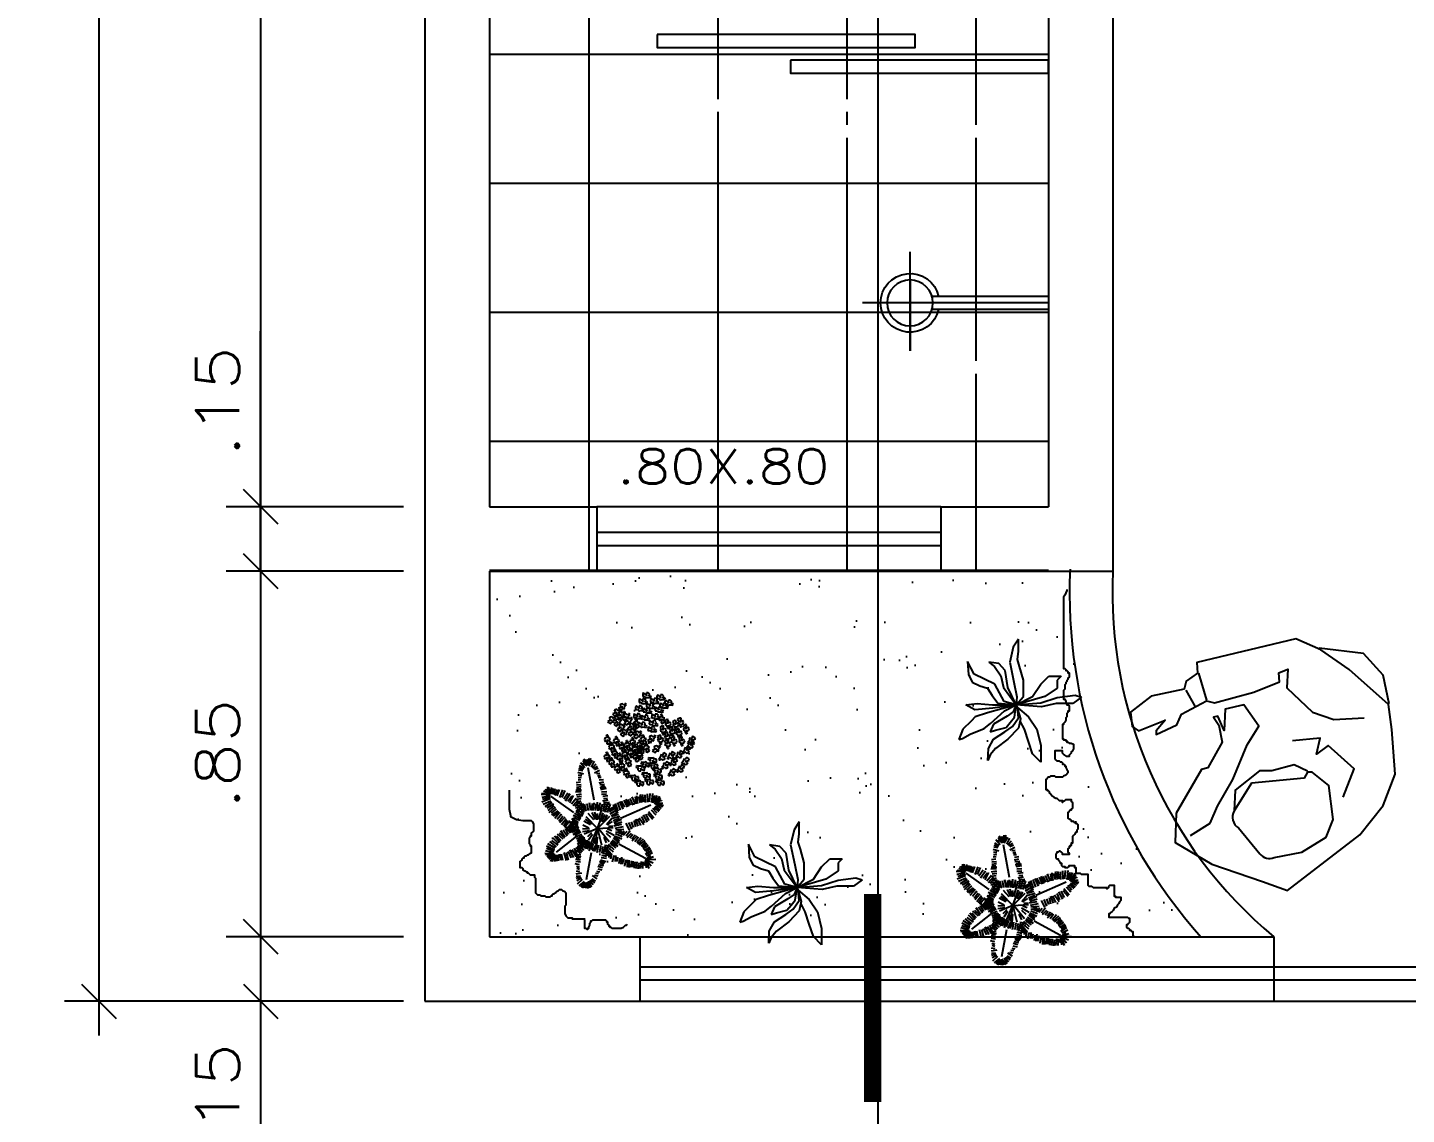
# Model space of a CAD drawing. Extents: x -6 to 123, y -41 to 65.
# Drawn here: x 3.494 to 6.701, y -12.665 to -10.138 of the extents above; entities that cross this region are included whole.
import ezdxf

# ---------------------------------------------------------------- set-up
doc = ezdxf.new("R2010")
doc.units = 0
doc.header["$MEASUREMENT"] = 0
doc.linetypes.add('ACAD_ISO10W100', pattern=[18.5, 12, -3, 0.5, -3])
doc.layers.get('0').update_dxf_attribs({"linetype": 'CONTINUOUS'})
doc.layers.get('DEFPOINTS').update_dxf_attribs({"linetype": 'CONTINUOUS'})
for name, color, linetype in [('ACESSÓRIO', 2, 'CONTINUOUS'), ('BAN', 11, 'CONTINUOUS'), ('CORRIMÃO', 2, 'CONTINUOUS'), ('CORTE', 6, 'CONTINUOUS'), ('CT', 1, 'CONTINUOUS'), ('HAX', 20, 'CONTINUOUS'), ('JANELA', 2, 'CONTINUOUS'), ('LCORTE', 9, 'ACAD_ISO10W100'), ('LPISO', 250, 'CONTINUOUS'), ('PAREDE', 5, 'CONTINUOUS'), ('PISO', 250, 'CONTINUOUS'), ('T1', 3, 'CONTINUOUS')]:
    doc.layers.add(name, color=color, linetype=linetype)
doc.styles.add('SIMPLEX', font='simplex.shx', dxfattribs={"width": 1.2})
doc.dimstyles.new('CT-50', dxfattribs={"dimtxt": 0.1, "dimasz": 0.08, "dimexe": 0.08, "dimexo": 0.05, "dimgap": 0.05, "dimtad": 1, "dimzin": 4, "dimdsep": 46, "dimtxsty": 'SIMPLEX', "dimblk1": 'OBLIQUE', "dimblk2": 'OBLIQUE', "dimsah": 1, "dimcen": 0.08, "dimdle": 0.08, "dimclrt": 3, "dimadec": 0, "dimazin": 0, "dimtfac": 1, "dimtmove": 0, "dimatfit": 3, "dimldrblk": 'OBLIQUE', "dimfxl": 1, "dimtolj": 1, "dimtzin": 4, "dimarcsym": 0})

# ---------------------------------------------------------------- blocks, each defined once
blk = doc.blocks.new('CH-MV')
at = {"layer": 'BAN'}
for p, q in [((0, 0), (0, 0.4327)), ((0.1112, 0.322), (-0.1185, 0.322)), ((-0.0533, 0.322), (0.1112, 0.322)), ((-0.015, 0), (-0.015, 0.2708)), ((0.015, 0), (0.015, 0.2708))]:
    blk.add_line(p, q, dxfattribs=at)
blk.add_circle((0, 0.322), 0.0533, dxfattribs=at)
blk.add_arc((0, 0.322), 0.0683, 282.6812, 257.3188, dxfattribs=at)
blk = doc.blocks.new('_OBLIQUE')
at = {"color": 0, "linetype": 'ByBlock'}
blk.add_line((-0.5, -0.5), (0.5, 0.5), dxfattribs=at)
blk = doc.blocks.new('*D52')
at = {"layer": 'CT', "color": 0, "lineweight": -2}
for p, q in [((4.0361, -8.1719), (4.0361, -11.3319)), ((4.3683, -8.2519), (3.9561, -8.2519)), ((4.3683, -11.2519), (3.9561, -11.2519))]:
    blk.add_line(p, q, dxfattribs=at)
at = {"layer": 'DEFPOINTS', "color": 0}
for p in [(4.4183, -8.2519), (4.0361, -11.2519), (4.4183, -11.2519)]:
    blk.add_point(p, dxfattribs=at)
at = {"layer": 'CT', "color": 0, "lineweight": -2, "xscale": 0.08, "yscale": 0.08, "zscale": 0.08}
for p, rotation in [((4.0361, -8.2519), 90), ((4.0361, -11.2519), 270)]:
    blk.add_blockref('_OBLIQUE', p, dxfattribs=dict(at, rotation=rotation))
at = {"layer": 'CT', "color": 3, "insert": (3.9361, -9.7519), "char_height": 0.1, "attachment_point": 5, "rotation": 90, "style": 'SIMPLEX'}
blk.add_mtext('\\A1;3.00', dxfattribs=at)
blk = doc.blocks.new('*D53')
at = {"layer": 'CT', "color": 0, "lineweight": -2}
for p, q in [((4.0361, -11.2519), (4.0361, -10.8434)), ((4.0361, -11.4019), (4.0361, -11.1719)), ((4.3683, -11.2519), (3.9561, -11.2519)), ((4.3683, -11.4019), (3.9561, -11.4019))]:
    blk.add_line(p, q, dxfattribs=at)
at = {"layer": 'DEFPOINTS', "color": 0}
for p in [(4.4183, -11.2519), (4.0361, -11.4019), (4.4183, -11.4019)]:
    blk.add_point(p, dxfattribs=at)
at = {"layer": 'CT', "color": 0, "lineweight": -2, "xscale": 0.08, "yscale": 0.08, "zscale": 0.08}
for p, rotation in [((4.0361, -11.2519), 90), ((4.0361, -11.4019), 270)]:
    blk.add_blockref('_OBLIQUE', p, dxfattribs=dict(at, rotation=rotation))
at = {"layer": 'CT', "color": 3, "insert": (3.9361, -11.0076), "char_height": 0.1, "attachment_point": 5, "rotation": 90, "style": 'SIMPLEX'}
blk.add_mtext('\\A1;.15', dxfattribs=at)
blk = doc.blocks.new('*D54')
at = {"layer": 'CT', "color": 0, "lineweight": -2}
for p, q in [((4.0361, -11.3219), (4.0361, -12.3319)), ((4.3683, -11.4019), (3.9561, -11.4019)), ((4.3683, -12.2519), (3.9561, -12.2519))]:
    blk.add_line(p, q, dxfattribs=at)
at = {"layer": 'DEFPOINTS', "color": 0}
for p in [(4.4183, -11.4019), (4.0361, -12.2519), (4.4183, -12.2519)]:
    blk.add_point(p, dxfattribs=at)
at = {"layer": 'CT', "color": 0, "lineweight": -2, "xscale": 0.08, "yscale": 0.08, "zscale": 0.08}
for p, rotation in [((4.0361, -11.4019), 90), ((4.0361, -12.2519), 270)]:
    blk.add_blockref('_OBLIQUE', p, dxfattribs=dict(at, rotation=rotation))
at = {"layer": 'CT', "color": 3, "insert": (3.9361, -11.8269), "char_height": 0.1, "attachment_point": 5, "rotation": 90, "style": 'SIMPLEX'}
blk.add_mtext('\\A1;.85', dxfattribs=at)
blk = doc.blocks.new('*D55')
at = {"color": 0, "linetype": 'ByBlock'}
for p, q in [((4.0361, -12.1719), (4.0361, -12.4019)), ((4.3683, -12.2519), (3.9561, -12.2519)), ((4.3683, -12.4019), (3.9561, -12.4019)), ((4.0361, -12.4019), (4.0361, -12.7724))]:
    blk.add_line(p, q, dxfattribs=at)
at = {"layer": 'DEFPOINTS', "color": 0, "linetype": 'ByBlock'}
for p in [(4.4183, -12.2519), (4.0361, -12.4019), (4.4183, -12.4019)]:
    blk.add_point(p, dxfattribs=at)
at = {"color": 0, "linetype": 'ByBlock', "xscale": 0.08, "yscale": 0.08, "zscale": 0.08}
for p, rotation in [((4.0361, -12.2519), 90), ((4.0361, -12.4019), 270)]:
    blk.add_blockref('_OBLIQUE', p, dxfattribs=dict(at, rotation=rotation))
at = {"color": 3, "linetype": 'ByBlock', "insert": (3.9361, -12.6272), "char_height": 0.1, "attachment_point": 5, "rotation": 90, "style": 'SIMPLEX'}
blk.add_mtext('\\A1;.15', dxfattribs=at)
blk = doc.blocks.new('*D56')
at = {"color": 0, "linetype": 'ByBlock'}
for p, q in [((3.66, 7.8781), (3.66, -12.4819)), ((4.3683, 7.7981), (3.58, 7.7981)), ((4.3683, -12.4019), (3.58, -12.4019))]:
    blk.add_line(p, q, dxfattribs=at)
at = {"layer": 'DEFPOINTS', "color": 0, "linetype": 'ByBlock'}
for p in [(4.4183, 7.7981), (3.66, -12.4019), (4.4183, -12.4019)]:
    blk.add_point(p, dxfattribs=at)
at = {"color": 0, "linetype": 'ByBlock', "xscale": 0.08, "yscale": 0.08, "zscale": 0.08}
for p, rotation in [((3.66, 7.7981), 90), ((3.66, -12.4019), 270)]:
    blk.add_blockref('_OBLIQUE', p, dxfattribs=dict(at, rotation=rotation))
at = {"color": 3, "linetype": 'ByBlock', "insert": (3.56, -2.3019), "char_height": 0.1, "attachment_point": 5, "rotation": 90, "style": 'SIMPLEX'}
blk.add_mtext('\\A1;20.20', dxfattribs=at)
blk = doc.blocks.new('TREEH')
for p, q in [((-0.0227, 0.146), (-0.0322, 0.1609)), ((-0.0295, 0.1605), (-0.0227, 0.146)), ((-0.026, 0.1612), (-0.0227, 0.146)), ((-0.0227, 0.146), (-0.0159, 0.1633)), ((-0.0227, 0.146), (-0.0201, 0.1631)), ((-0.0227, 0.146), (-0.017, 0.1608)), ((-0.033, 0.1265), (-0.0458, 0.1298)), ((-0.0348, 0.1338), (-0.0442, 0.1353)), ((-0.0335, 0.136), (-0.0435, 0.14)), ((-0.0317, 0.1384), (-0.0419, 0.1456)), ((-0.0299, 0.1408), (-0.04, 0.1525)), ((-0.0227, 0.146), (-0.0346, 0.157)), ((-0.0245, 0.1458), (-0.0345, 0.1527)), ((-0.0227, 0.146), (-0.0298, 0.1582)), ((-0.0084, 0.0654), (-0.0221, 0.1411)), ((-0.0204, 0.1458), (-0.0117, 0.159)), ((-0.014, 0.1427), (-0.007, 0.1565)), ((-0.0117, 0.1408), (-0.0035, 0.1502)), ((-0.0093, 0.1389), (-0.0006, 0.1452)), ((-0.0076, 0.1371), (0.0012, 0.1408)), ((-0.0076, 0.1296), (0.0041, 0.1358)), ((-0.0029, 0.1277), (0.0053, 0.1289)), ((-0.1135, 0.0801), (-0.1162, 0.0964)), ((-0.0397, 0.1074), (-0.0496, 0.1063)), ((-0.0383, 0.0968), (-0.0494, 0.0954)), ((-0.0382, 0.1013), (-0.0489, 0.1006)), ((-0.0388, 0.1134), (-0.0457, 0.1124)), ((-0.0371, 0.1235), (-0.0453, 0.1228)), ((-0.0383, 0.1187), (-0.0451, 0.1171)), ((-0.0006, 0.1233), (0.0064, 0.1233)), ((0.0012, 0.1183), (0.0082, 0.1189)), ((0.0035, 0.1127), (0.0134, 0.1139)), ((0.0035, 0.1064), (0.014, 0.1083)), ((0.0047, 0.102), (0.0158, 0.1033)), ((0.0058, 0.0945), (0.0187, 0.097)), ((0.007, 0.0976), (0.0164, 0.0995)), ((-0.11, 0.0771), (-0.1317, 0.0787)), ((-0.112, 0.0753), (-0.1302, 0.0723)), ((-0.1106, 0.0776), (-0.1295, 0.0816)), ((-0.1101, 0.0691), (-0.1295, 0.0615)), ((-0.1104, 0.0722), (-0.1283, 0.0674)), ((-0.1144, 0.0809), (-0.126, 0.086)), ((-0.1235, 0.0888), (-0.124, 0.0882)), ((-0.1159, 0.0822), (-0.1205, 0.0921)), ((-0.1112, 0.0791), (-0.1136, 0.0957)), ((-0.1092, 0.0808), (-0.1075, 0.0949)), ((-0.0555, 0.0369), (-0.1087, 0.0752)), ((-0.1057, 0.0794), (-0.1026, 0.0936)), ((-0.1018, 0.0788), (-0.0987, 0.093)), ((-0.0985, 0.0766), (-0.0937, 0.0903)), ((-0.0938, 0.0757), (-0.0888, 0.0903)), ((-0.0878, 0.0723), (-0.0808, 0.0899)), ((-0.0825, 0.0718), (-0.0758, 0.0886)), ((-0.079, 0.0691), (-0.0692, 0.0828)), ((-0.0751, 0.0645), (-0.064, 0.0809)), ((-0.0696, 0.0634), (-0.0599, 0.0759)), ((-0.0647, 0.0595), (-0.056, 0.0766)), ((-0.0605, 0.057), (-0.05, 0.0705)), ((-0.0572, 0.0535), (-0.0456, 0.0662)), ((-0.0384, 0.0852), (-0.0515, 0.0845)), ((-0.0376, 0.0892), (-0.0507, 0.0886)), ((-0.0382, 0.0794), (-0.0503, 0.0771)), ((-0.0387, 0.069), (-0.0503, 0.0674)), ((-0.0395, 0.092), (-0.049, 0.0916)), ((-0.0376, 0.0744), (-0.0485, 0.0724)), ((0.0076, 0.0908), (0.0204, 0.0933)), ((0.0088, 0.0851), (0.021, 0.0857)), ((0.0093, 0.0801), (0.0204, 0.0807)), ((0.0117, 0.0751), (0.0234, 0.0764)), ((0.0123, 0.0645), (0.0245, 0.0663)), ((0.0134, 0.0695), (0.0228, 0.0701)), ((0.0607, 0.0657), (0.0683, 0.0494)), ((0.0724, 0.0513), (0.0666, 0.0682)), ((0.0771, 0.0538), (0.0701, 0.0676)), ((0.0824, 0.0545), (0.0759, 0.0695)), ((0.0876, 0.0563), (0.0806, 0.0732)), ((0.087, 0.0732), (0.0894, 0.057)), ((0.0935, 0.0582), (0.0911, 0.0757)), ((0.0993, 0.0595), (0.0958, 0.0745)), ((0.104, 0.0601), (0.0987, 0.0789)), ((0.1075, 0.0613), (0.1046, 0.0789)), ((0.1116, 0.0601), (0.1104, 0.0782)), ((0.1168, 0.0613), (0.1157, 0.0807)), ((0.1209, 0.062), (0.1221, 0.0814)), ((0.1262, 0.0607), (0.1285, 0.0814)), ((0.1291, 0.0595), (0.1332, 0.0776)), ((0.1326, 0.0595), (0.1384, 0.077)), ((0.1332, 0.0568), (0.1448, 0.0753)), ((0.134, 0.0571), (0.1463, 0.072)), ((0.1386, 0.0589), (0.1485, 0.0668)), ((-0.1088, 0.0638), (-0.1265, 0.0558)), ((-0.1063, 0.0605), (-0.1229, 0.0504)), ((-0.1027, 0.0565), (-0.1182, 0.0469)), ((-0.1019, 0.0523), (-0.116, 0.0415)), ((-0.0992, 0.0498), (-0.1133, 0.0363)), ((-0.0964, 0.0459), (-0.1081, 0.0358)), ((-0.0926, 0.0413), (-0.107, 0.0311)), ((-0.1029, 0.0286), (-0.0896, 0.0383)), ((-0.0882, 0.0371), (-0.0999, 0.023)), ((-0.0841, 0.0333), (-0.0943, 0.0206)), ((-0.0382, 0.0259), (-0.0537, 0.0346)), ((-0.0528, 0.0518), (-0.0418, 0.0617)), ((-0.0357, 0.0497), (-0.0513, 0.0472)), ((-0.0368, 0.054), (-0.0507, 0.0518)), ((-0.0347, 0.0283), (-0.0495, 0.0387)), ((-0.0367, 0.0585), (-0.049, 0.0574)), ((-0.0336, 0.0387), (-0.0489, 0.0375)), ((-0.039, 0.0631), (-0.0482, 0.0615)), ((-0.0323, 0.0332), (-0.0482, 0.0444)), ((-0.0476, 0.0473), (-0.0376, 0.0579)), ((-0.0339, 0.045), (-0.0467, 0.0431)), ((-0.0303, 0.0367), (-0.0447, 0.0498)), ((-0.0432, 0.043), (-0.0324, 0.056)), ((-0.0341, 0.0334), (-0.0416, 0.0322)), ((-0.026, 0.0401), (-0.0406, 0.0548)), ((-0.0385, 0.0382), (-0.0283, 0.0523)), ((-0.0319, 0.0401), (-0.0337, 0.0579)), ((-0.0268, 0.0414), (-0.0304, 0.0565)), ((-0.0215, 0.0408), (-0.0243, 0.0569)), ((-0.0088, 0.02), (-0.0222, 0.035)), ((-0.016, 0.0414), (-0.0189, 0.0595)), ((-0.0126, 0.058), (-0.0141, 0.0416)), ((-0.0053, 0.0207), (-0.0129, 0.0369)), ((-0.0099, 0.0419), (-0.0081, 0.0595)), ((-0.0029, 0.0207), (-0.0064, 0.0382)), ((-0.0039, 0.0418), (-0.0038, 0.0572)), ((-0.0012, 0.02), (0, 0.035)), ((0.0008, 0.0413), (0, 0.0608)), ((0, 0), (0.0127, 0.036)), ((0.0018, 0.0207), (0.0078, 0.0392)), ((0.0045, 0.0417), (0.0057, 0.0594)), ((0.0081, 0.0165), (0.0172, 0.0322)), ((0.0082, 0.0396), (0.0113, 0.0575)), ((0.0128, 0.0507), (0.0257, 0.0519)), ((0.0134, 0.0601), (0.0275, 0.0613)), ((0.0134, 0.0557), (0.0292, 0.057)), ((0.0136, 0.0396), (0.017, 0.0587)), ((0.014, 0.0444), (0.0292, 0.0469)), ((0.0158, 0.0394), (0.0234, 0.0401)), ((0.0177, 0.0392), (0.0234, 0.0578)), ((0.0226, 0.0368), (0.0296, 0.0563)), ((0.0247, 0.0436), (0.0406, 0.0517)), ((0.0278, 0.0393), (0.0405, 0.0481)), ((0.0291, 0.0342), (0.0431, 0.0426)), ((0.0317, 0.0292), (0.0475, 0.0385)), ((0.0484, 0.0321), (0.0326, 0.0276)), ((0.0438, 0.0375), (0.0368, 0.0557)), ((0.0479, 0.0401), (0.0415, 0.0582)), ((0.0532, 0.0426), (0.0467, 0.0601)), ((0.0596, 0.0451), (0.0514, 0.0626)), ((0.0532, 0.0239), (0.1238, 0.0548)), ((0.0631, 0.0494), (0.0555, 0.0638)), ((0.1116, 0.0332), (0.1192, 0.0182)), ((0.1157, 0.035), (0.1273, 0.0213)), ((0.1186, 0.0394), (0.1308, 0.025)), ((0.1244, 0.0432), (0.1349, 0.0319)), ((0.1273, 0.0469), (0.1373, 0.0363)), ((0.1308, 0.0488), (0.1419, 0.0394)), ((0.1332, 0.0519), (0.1443, 0.0426)), ((0.1355, 0.057), (0.1513, 0.0513)), ((0.1361, 0.0545), (0.1478, 0.0463)), ((0.1375, 0.0585), (0.1532, 0.0533)), ((0.1405, 0.0597), (0.1514, 0.0591)), ((0.1498, 0.0633), (0.1496, 0.0641)), ((-0.0811, 0.0289), (-0.09, 0.0163)), ((-0.0767, 0.026), (-0.0889, 0.0129)), ((-0.0839, 0.0089), (-0.0731, 0.0233)), ((-0.0706, 0.0186), (-0.0798, 0.0052)), ((-0.0651, 0.0176), (-0.0768, 0.0021)), ((-0.0629, -0.0112), (-0.0737, 0.003)), ((-0.0599, 0.0131), (-0.0724, -0.0008)), ((-0.0481, 0.0167), (-0.0686, 0.0132)), ((-0.0552, 0.0096), (-0.0683, -0.0046)), ((-0.0683, 0.0065), (-0.059, -0.0089)), ((-0.0478, 0.0113), (-0.0668, 0.007)), ((-0.0514, -0.0025), (-0.0665, 0.0006)), ((-0.0461, 0.0075), (-0.0644, 0.001)), ((-0.0467, 0.0073), (-0.0643, 0.0124)), ((-0.0486, 0.002), (-0.0643, 0.0064)), ((-0.0511, 0.0071), (-0.0639, -0.0076)), ((-0.0561, -0.0045), (-0.0638, 0.0098)), ((-0.0505, -0.004), (-0.0605, 0.0125)), ((-0.0434, 0.0028), (-0.0605, -0.0033)), ((-0.0603, 0.0174), (-0.0461, 0.009)), ((-0.0445, 0.013), (-0.0597, 0.0221)), ((-0.0394, 0.0224), (-0.0573, 0.03)), ((-0.0418, 0.0183), (-0.0558, 0.025)), ((-0.0449, -0.0001), (-0.0558, 0.015)), ((-0.0202, 0.0008), (-0.0341, 0.0075)), ((-0.0166, 0.0083), (-0.0321, 0.017)), ((-0.013, 0.0108), (-0.0279, 0.0212)), ((0, 0), (-0.0266, 0.0269)), ((0, 0), (0.0286, 0.0283)), ((0, 0), (0.0362, 0.0019)), ((0.0131, 0.0146), (0.023, 0.0314)), ((0.0205, 0.0089), (0.034, 0.0247)), ((0.0228, 0.0081), (0.0345, 0.0163)), ((0.0251, 0.0063), (0.0362, 0.0056)), ((0.0344, 0.0237), (0.0514, 0.0284)), ((0.0364, 0.0181), (0.0508, 0.0236)), ((0.0377, 0.0135), (0.0555, 0.0213)), ((0.0387, 0.006), (0.0565, 0.0096)), ((0.0394, 0.0102), (0.0563, 0.0155)), ((0.0407, 0.001), (0.0597, 0.0048)), ((0.0654, 0.0119), (0.073, -0.0037)), ((0.0718, 0.0138), (0.0783, -0.0019)), ((0.0777, 0.0156), (0.0824, 0.0019)), ((0.0841, 0.0182), (0.0876, 0.0038)), ((0.0876, 0.0213), (0.0935, 0.005)), ((0.0923, 0.0225), (0.0993, 0.0069)), ((0.0964, 0.025), (0.1075, 0.0094)), ((0.1022, 0.0275), (0.1086, 0.0131)), ((0.1057, 0.0319), (0.1151, 0.0144)), ((-0.0959, -0.0425), (-0.1114, -0.0307)), ((-0.092, -0.0389), (-0.1064, -0.0278)), ((-0.0907, -0.0348), (-0.1036, -0.0226)), ((-0.0877, -0.0326), (-0.1004, -0.0177)), ((-0.0532, -0.0209), (-0.0966, -0.0551)), ((-0.0846, -0.029), (-0.0951, -0.0177)), ((-0.0803, -0.0249), (-0.0936, -0.0132)), ((-0.0892, -0.0112), (-0.077, -0.0222)), ((-0.0755, -0.0211), (-0.0856, -0.0058)), ((-0.071, -0.0177), (-0.0799, -0.004)), ((-0.0676, -0.0137), (-0.0751, -0.0002)), ((-0.0523, -0.0077), (-0.0692, -0.0017)), ((-0.0435, -0.0014), (-0.0595, -0.0091)), ((-0.0413, -0.0044), (-0.0579, -0.0147)), ((-0.0394, -0.0088), (-0.0528, -0.0163)), ((-0.0366, -0.014), (-0.0527, -0.0212)), ((-0.0492, -0.0244), (-0.0342, -0.0176)), ((-0.0324, -0.0274), (-0.0476, -0.0233)), ((-0.0338, -0.0316), (-0.0475, -0.028)), ((-0.0331, -0.0191), (-0.0474, -0.0305)), ((-0.0335, -0.0216), (-0.0466, -0.0377)), ((-0.0301, -0.0229), (-0.0426, -0.0197)), ((-0.0299, -0.0236), (-0.0425, -0.034)), ((-0.0297, -0.0255), (-0.0412, -0.0411)), ((-0.0278, -0.0285), (-0.0391, -0.0391)), ((-0.026, -0.0271), (-0.0355, -0.0441)), ((-0.0187, -0.0019), (-0.035, -0.0006)), ((-0.0187, -0.0056), (-0.035, -0.0081)), ((-0.0314, -0.0317), (-0.0219, -0.0457)), ((0, 0), (-0.031, -0.0131)), ((-0.0209, -0.0289), (-0.0297, -0.0448)), ((-0.0262, -0.0274), (-0.0175, -0.0424)), ((-0.014, -0.01), (-0.0234, -0.0194)), ((-0.0123, -0.0144), (-0.021, -0.0269)), ((-0.0141, -0.0323), (0, 0)), ((-0.0091, -0.0342), (-0.0058, -0.02)), ((-0.0053, -0.036), (0, 0)), ((-0.0017, -0.04), (0, -0.02)), ((0, -0.0006), (0.0093, -0.0382)), ((0.0029, -0.0006), (0.0269, -0.03)), ((0.014, -0.02), (0.0199, -0.0332)), ((0.0199, -0.0056), (0.038, -0.0156)), ((0.0199, -0.0113), (0.0298, -0.02)), ((0.0228, -0.0012), (0.0333, -0.005)), ((0.0299, -0.0311), (0.0467, -0.0411)), ((0.0329, -0.0275), (0.0458, -0.0359)), ((0.0362, -0.0225), (0.05, -0.0336)), ((0.0513, -0.0289), (0.0383, -0.0188)), ((0.0391, -0.0171), (0.0559, -0.0245)), ((0.0413, -0.0084), (0.0621, -0.0079)), ((0.0417, -0.0121), (0.0567, -0.0185)), ((0.0419, -0.003), (0.0612, -0.0015)), ((0.045, -0.008), (0.0596, -0.0132)), ((0.0467, -0.003), (0.0626, -0.0112)), ((0.0467, -0.01), (0.0549, -0.0037)), ((0.0502, -0.0119), (0.0572, -0.0056)), ((0.0549, -0.0138), (0.0625, -0.0056)), ((0.0602, -0.0156), (0.0683, -0.0063)), ((0.066, -0.0175), (0.0759, -0.005)), ((0.0689, -0.0207), (0.0789, -0.0113)), ((0.0748, -0.0219), (0.0818, -0.0131)), ((0.0794, -0.0238), (0.0876, -0.015)), ((0.0806, -0.0288), (0.0917, -0.0175)), ((0.0864, -0.03), (0.0946, -0.0194)), ((0.0911, -0.0325), (0.1011, -0.0213)), ((0.0935, -0.0357), (0.1069, -0.0244)), ((0.0964, -0.0382), (0.1104, -0.0282)), ((0.1011, -0.0413), (0.1122, -0.0319)), ((-0.1008, -0.0593), (-0.1231, -0.058)), ((-0.1008, -0.0593), (-0.1212, -0.0611)), ((-0.1032, -0.0567), (-0.121, -0.0518)), ((-0.1006, -0.0506), (-0.1191, -0.0411)), ((-0.1012, -0.0538), (-0.1186, -0.047)), ((-0.1008, -0.0593), (-0.1181, -0.0658)), ((-0.1008, -0.0593), (-0.1164, -0.0682)), ((-0.0987, -0.0456), (-0.1155, -0.0357)), ((-0.1008, -0.0593), (-0.1133, -0.0725)), ((-0.1008, -0.0593), (-0.1095, -0.0772)), ((-0.1008, -0.0593), (-0.1068, -0.0767)), ((-0.1008, -0.0593), (-0.1007, -0.0766)), ((-0.0972, -0.0613), (-0.0956, -0.0758)), ((-0.0933, -0.0611), (-0.0917, -0.0756)), ((-0.0898, -0.0593), (-0.0865, -0.0735)), ((-0.0851, -0.059), (-0.0816, -0.074)), ((-0.0787, -0.0562), (-0.0736, -0.0744)), ((-0.0734, -0.0562), (-0.0685, -0.0736)), ((-0.0696, -0.0539), (-0.0614, -0.0685)), ((-0.0653, -0.0497), (-0.056, -0.0672)), ((-0.0597, -0.0492), (-0.0513, -0.0626)), ((-0.0544, -0.0458), (-0.0476, -0.0637)), ((-0.0388, -0.0624), (-0.0517, -0.0604)), ((-0.05, -0.0438), (-0.0409, -0.0583)), ((-0.0379, -0.0567), (-0.0497, -0.0531)), ((-0.0373, -0.0463), (-0.0487, -0.0435)), ((-0.0368, -0.0518), (-0.0475, -0.0486)), ((-0.0342, -0.0361), (-0.0464, -0.0337)), ((-0.0464, -0.0406), (-0.0361, -0.0545)), ((-0.037, -0.0404), (-0.046, -0.0378)), ((-0.0418, -0.0394), (-0.0318, -0.0503)), ((-0.0241, -0.0323), (-0.0387, -0.0426)), ((-0.0362, -0.0355), (-0.0273, -0.047)), ((-0.0152, -0.0568), (-0.0266, -0.1195)), ((-0.0181, -0.0322), (-0.0251, -0.0485)), ((-0.0145, -0.033), (-0.0202, -0.0517)), ((-0.0102, -0.035), (-0.0154, -0.0496)), ((-0.0046, -0.0372), (-0.0121, -0.0532)), ((-0.0073, -0.0533), (-0.0005, -0.0383)), ((0.0013, -0.0387), (-0.0019, -0.0567)), ((0.0068, -0.04), (0.004, -0.0561)), ((0.0093, -0.0624), (0.0203, -0.0641)), ((0.0115, -0.0423), (0.01, -0.0577)), ((0.0121, -0.0576), (0.0236, -0.0601)), ((0.0168, -0.0427), (0.0126, -0.0601)), ((0.0138, -0.0471), (0.0258, -0.0503)), ((0.0143, -0.0469), (0.0269, -0.0635)), ((0.0145, -0.0522), (0.0237, -0.0538)), ((0.0154, -0.0429), (0.0293, -0.0456)), ((0.0159, -0.0385), (0.0315, -0.0414)), ((0.019, -0.0442), (0.0315, -0.059)), ((0.0196, -0.0524), (0.0198, -0.0627)), ((0.0215, -0.0409), (0.0358, -0.0541)), ((0.0232, -0.0539), (0.0227, -0.0633)), ((0.0244, -0.0364), (0.0378, -0.0487)), ((0.0276, -0.0564), (0.026, -0.0674)), ((0.0283, -0.0345), (0.0425, -0.0451)), ((0.0324, -0.0593), (0.0301, -0.0716)), ((0.0375, -0.0627), (0.0339, -0.0783)), ((0.0417, -0.063), (0.0406, -0.0767)), ((0.0494, -0.0356), (0.1109, -0.069)), ((0.104, -0.0438), (0.1151, -0.035)), ((0.1057, -0.0469), (0.1186, -0.0388)), ((0.1081, -0.0507), (0.1215, -0.0432)), ((0.1116, -0.0601), (0.1256, -0.0513)), ((0.112, -0.0725), (0.1238, -0.0626)), ((0.1122, -0.0538), (0.1238, -0.0469)), ((0.1139, -0.0638), (0.1273, -0.0563)), ((-0.0424, -0.0844), (-0.0521, -0.0822)), ((-0.0384, -0.0665), (-0.0513, -0.0645)), ((-0.0402, -0.0785), (-0.0508, -0.0767)), ((-0.0398, -0.074), (-0.0507, -0.0714)), ((-0.0406, -0.069), (-0.05, -0.0676)), ((-0.0421, -0.0905), (-0.0489, -0.0887)), ((-0.0421, -0.0958), (-0.0487, -0.0934)), ((0.0001, -0.0941), (0.0098, -0.0964)), ((0.0007, -0.0879), (0.011, -0.0909)), ((0.0023, -0.0836), (0.0132, -0.0861)), ((0.0043, -0.0763), (0.0168, -0.0801)), ((0.0051, -0.0795), (0.0142, -0.0824)), ((0.0064, -0.0728), (0.0189, -0.0766)), ((0.0082, -0.0673), (0.0203, -0.0692)), ((0.0464, -0.0668), (0.0439, -0.0778)), ((0.0508, -0.0693), (0.049, -0.0812)), ((0.0554, -0.0671), (0.0535, -0.0828)), ((0.06, -0.0709), (0.0568, -0.0839)), ((0.0649, -0.073), (0.0623, -0.0878)), ((0.0688, -0.0728), (0.0684, -0.0904)), ((0.0726, -0.0736), (0.0735, -0.0908)), ((0.0779, -0.0753), (0.0775, -0.0898)), ((0.0817, -0.076), (0.0818, -0.0901)), ((0.0865, -0.0773), (0.0846, -0.0924)), ((0.0909, -0.0778), (0.0898, -0.0932)), ((0.0955, -0.0802), (0.0942, -0.0937)), ((0.1009, -0.077), (0.0989, -0.0934)), ((0.1053, -0.0775), (0.1042, -0.0928)), ((0.112, -0.0725), (0.1084, -0.087)), ((0.1118, -0.0727), (0.1289, -0.0797)), ((0.112, -0.0725), (0.1297, -0.0651)), ((0.112, -0.0725), (0.1355, -0.0715)), ((0.112, -0.0725), (0.1243, -0.0869)), ((0.112, -0.0725), (0.119, -0.093)), ((0.112, -0.0725), (0.1131, -0.0912)), ((-0.0376, -0.104), (-0.0508, -0.106)), ((-0.0402, -0.1111), (-0.0497, -0.1117)), ((-0.0392, -0.1135), (-0.0496, -0.1164)), ((-0.0414, -0.1007), (-0.0495, -0.0991)), ((-0.0376, -0.116), (-0.0485, -0.1221)), ((-0.0361, -0.1186), (-0.0473, -0.1292)), ((-0.0311, -0.1237), (-0.0438, -0.1331)), ((-0.0311, -0.1275), (-0.0394, -0.1367)), ((-0.0354, -0.1385), (-0.03, -0.1258)), ((-0.03, -0.1258), (-0.0313, -0.1378)), ((-0.0291, -0.1255), (-0.0202, -0.1349)), ((-0.0291, -0.1255), (-0.0216, -0.139)), ((-0.0291, -0.1255), (-0.0265, -0.1385)), ((-0.0255, -0.1242), (-0.0165, -0.1373)), ((-0.0205, -0.1221), (-0.015, -0.1366)), ((-0.018, -0.1205), (-0.0108, -0.1307)), ((-0.0155, -0.1189), (-0.0074, -0.1261)), ((-0.0135, -0.1172), (-0.0052, -0.1219)), ((-0.0127, -0.1098), (-0.0018, -0.1172)), ((-0.0079, -0.1084), (0.0001, -0.1105)), ((-0.0051, -0.1043), (0.0019, -0.105)), ((-0.0028, -0.0995), (0.0041, -0.1008))]:
    blk.add_line(p, q)
blk = doc.blocks.new('BRANCHS', base_point=(1.485, 0.588))
for p, q in [((1.515, 0.652), (1.486, 0.637)), ((1.486, 0.637), (1.492, 0.625)), ((1.497, 0.601), (1.486, 0.588)), ((1.486, 0.588), (1.5, 0.588)), ((1.492, 0.625), (1.502, 0.614)), ((1.502, 0.614), (1.497, 0.601)), ((1.5, 0.588), (1.514, 0.563)), ((1.514, 0.563), (1.521, 0.541)), ((1.531, 0.65), (1.515, 0.652)), ((1.52, 0.596), (1.526, 0.621)), ((1.529, 0.612), (1.52, 0.596)), ((1.521, 0.541), (1.534, 0.54)), ((1.526, 0.621), (1.531, 0.65)), ((1.549, 0.62), (1.529, 0.612)), ((1.529, 0.572), (1.548, 0.576)), ((1.531, 0.565), (1.529, 0.572)), ((1.541, 0.554), (1.531, 0.565)), ((1.534, 0.54), (1.541, 0.554)), ((1.548, 0.576), (1.557, 0.579)), ((1.562, 0.6), (1.549, 0.62)), ((1.557, 0.579), (1.562, 0.6))]:
    blk.add_line(p, q)
blk = doc.blocks.new('TREES')
at = {"xscale": 0.3048, "yscale": 0.3048, "zscale": 0.3048}
for p, rotation in [((-0.0263, 0.1307), 59.99999999999999), ((-0.0122, 0.1533), 59.99999999999999), ((0.0176, 0.1317), 59.99999999999999), ((0.0421, 0.1457), 59.99999999999999), ((-0.1168, 0.0916), 120), ((-0.1001, 0.0822), 120), ((-0.0949, 0.1132), 120), ((-0.0403, 0.1035), 59.99999999999999), ((-0.0105, 0.0941), 59.99999999999999), ((0.0018, 0.1129), 59.99999999999999), ((0.0351, 0.0979), 59.99999999999999), ((0.0535, 0.1138), 59.99999999999999), ((0.0728, 0.1251), 59.99999999999999), ((-0.1361, 0.0625), 120), ((-0.1124, 0.0541), 120), ((-0.0992, 0.0334), 120), ((-0.0808, 0.0747), 120), ((-0.0721, 0.0588), 120), ((-0.0589, 0.0372), 120), ((-0.0473, 0.0725), 59.99999999999999), ((-0.0379, 0.0592), 180), ((-0.0289, 0.0397), 59.99999999999999), ((-0.0175, 0.0669), 59.99999999999999), ((0.0132, 0.0462), 59.99999999999999), ((0.0219, 0.0716), 59.99999999999999), ((0.0602, 0.0779), 180), ((-0.1492, -0.0019), 180), ((-0.1141, -0.0084), 180), ((-0.087, 0.0146), 120), ((-0.0572, 0.0165), 120), ((-0.0519, -0.0122), 180), ((-0.0362, 0.0062), 120), ((-0.0107, -0.0019), 180), ((0.0182, -0.0098), 120), ((0.0079, 0.0228), 59.99999999999999), ((0.1545, 0.0007), 299.9999999999999), ((-0.1325, -0.0319), 180), ((-0.1203, -0.0554), 180), ((-0.0922, -0.031), 180), ((-0.0808, -0.0601), 180), ((-0.073, -0.0244), 180), ((-0.0589, -0.0535), 180), ((-0.0432, -0.0394), 180), ((-0.0247, -0.0225), 180), ((-0.0239, -0.062), 180), ((-0.0186, -0.0404), 180), ((0.0015, -0.0338), 180), ((0.0366, -0.0492), 120), ((0.0766, -0.0585), 299.9999999999999), ((0.1081, -0.0547), 299.9999999999999), ((0.1353, -0.0369), 299.9999999999999), ((0.151, -0.0172), 299.9999999999999), ((-0.1501, -0.0695), 180), ((-0.1325, -0.091), 180), ((-0.1106, -0.1136), 180), ((-0.101, -0.0723), 180), ((-0.094, -0.1042), 180), ((-0.0686, -0.0882), 180), ((-0.0388, -0.0695), 180), ((-0.0306, -0.1041), 240), ((-0.0122, -0.0891), 240), ((0.0158, -0.0732), 240), ((0.0202, -0.0948), 240), ((0.0333, -0.1126), 240), ((0.0433, -0.0632), 299.9999999999999), ((0.0546, -0.096), 299.9999999999999), ((0.0853, -0.0838), 299.9999999999999), ((0.1125, -0.1092), 299.9999999999999), ((0.1309, -0.081), 299.9999999999999), ((-0.0756, -0.1314), 180), ((-0.0543, -0.1408), 240), ((-0.035, -0.1614), 240), ((-0.0087, -0.1304), 240), ((0.0036, -0.1558), 240), ((0.0377, -0.1361), 240), ((0.0448, -0.1586), 240), ((0.0801, -0.1233), 299.9999999999999)]:
    blk.add_blockref('BRANCHS', p, dxfattribs=dict(at, rotation=rotation))
for p in [(0.0599, 0.0529), (0.0897, 0.0491), (0.109, 0.0585), (0.031, -0.0082), (0.0415, 0.0285), (0.0581, 0.0031), (0.0765, 0.0238), (0.0836, -0.0138), (0.102, 0.0172), (0.1133, -0.0138), (0.13, 0.0332), (0.059, -0.025)]:
    blk.add_blockref('BRANCHS', p, dxfattribs=at)
blk = doc.blocks.new('TREEQ')
for p, q in [((-0.007, 0.1339), (-0.0148, 0.0992)), ((0.0053, 0.1527), (-0.007, 0.1339)), ((0.0053, 0.1245), (0.0053, 0.1527)), ((-0.113, 0.1001), (-0.1112, 0.0701)), ((-0.0981, 0.071), (-0.113, 0.1001)), ((-0.0639, 0.0992), (-0.0508, 0.0889)), ((-0.0403, 0.0954), (-0.0639, 0.0992)), ((-0.0148, 0.0992), (-0.0052, 0.0522)), ((0.0027, 0.1048), (0.0053, 0.1245)), ((0.0079, 0.0889), (0.0027, 0.1048)), ((-0.1112, 0.0701), (-0.1025, 0.0522)), ((-0.0499, 0.0475), (-0.0981, 0.071)), ((-0.0508, 0.0889), (-0.0359, 0.0672)), ((-0.0254, 0.0795), (-0.0403, 0.0954)), ((-0.0359, 0.0672), (-0.0297, 0.04)), ((-0.0192, 0.04), (-0.0254, 0.0795)), ((0.0167, 0.0569), (0.0079, 0.0889)), ((0.0571, 0.0476), (0.0762, 0.0667)), ((0.0762, 0.0667), (0.1048, 0.0667)), ((0.1048, 0.0667), (0.0953, 0.0571)), ((-0.1025, 0.0522), (-0.085, 0.0438)), ((-0.085, 0.0438), (-0.0665, 0.0382)), ((-0.0665, 0.0382), (-0.056, 0.0212)), ((-0.028, 0.0072), (-0.0499, 0.0475)), ((-0.0297, 0.04), (0, 0)), ((0, 0), (-0.0192, 0.04)), ((-0.0052, 0.0522), (0.0018, 0.0184)), ((0.0167, 0.0194), (0.0167, 0.0569)), ((0.0381, 0.0191), (0.0571, 0.0476)), ((0.0953, 0.0381), (0.0667, 0.0191)), ((0.0953, 0.0571), (0.0953, 0.0381)), ((-0.1174, -0.0003), (-0.0911, 0.0025)), ((-0.0911, 0.0025), (-0.0551, -0.0003)), ((0, 0), (-0.0667, -0.0191)), ((-0.056, 0.0212), (-0.0429, 0.0034)), ((-0.0551, -0.0003), (0, 0)), ((0, 0), (-0.0543, -0.0078)), ((-0.0429, 0.0034), (0, 0)), ((0, 0), (-0.028, 0.0072)), ((-0.0271, -0.0144), (0, 0)), ((0, 0), (-0.007, -0.0163)), ((-0.0043, -0.0294), (0, 0)), ((0, 0), (0.0167, 0.0194)), ((0.0667, 0.0191), (0, 0)), ((0, 0), (0.0381, 0.0191)), ((0.0018, 0.0184), (0, 0)), ((0, 0), (0.057, 0.0044)), ((0.0588, -0.005), (0, 0)), ((0, 0), (0.0097, -0.0332)), ((0.057, 0.0044), (0.0956, 0.0166)), ((0.0929, 0.0025), (0.0588, -0.005)), ((0.1315, 0.0025), (0.0929, 0.0025)), ((0.0956, 0.0166), (0.1367, 0.0222)), ((0.1516, 0.0175), (0.1315, 0.0025)), ((0.1367, 0.0222), (0.1516, 0.0175)), ((-0.0963, -0.0116), (-0.1174, -0.0003)), ((-0.0953, -0.0286), (-0.1048, -0.0381)), ((-0.0543, -0.0078), (-0.0963, -0.0116)), ((-0.0667, -0.0191), (-0.0953, -0.0286)), ((-0.0595, -0.0435), (-0.0271, -0.0144)), ((-0.021, -0.0266), (-0.0525, -0.0454)), ((-0.007, -0.0163), (-0.021, -0.0266)), ((-0.014, -0.0416), (-0.0043, -0.0294)), ((-0.0087, -0.051), (0.0053, -0.0304)), ((0.0027, -0.0069), (0.0286, -0.0286)), ((0.0053, -0.0304), (0.0027, -0.0069)), ((0.0286, -0.0286), (0.0476, -0.0571)), ((-0.1238, -0.0571), (-0.1331, -0.0811)), ((-0.1048, -0.0381), (-0.1238, -0.0571)), ((-0.1069, -0.0689), (-0.0744, -0.0557)), ((-0.0744, -0.0557), (-0.0595, -0.0435)), ((-0.0525, -0.0454), (-0.0604, -0.0632)), ((-0.0604, -0.0632), (-0.0481, -0.0595)), ((-0.0525, -0.0801), (-0.0262, -0.0632)), ((-0.0481, -0.0595), (-0.0236, -0.0529)), ((-0.0262, -0.0632), (-0.0087, -0.051)), ((-0.0236, -0.0529), (-0.014, -0.0416)), ((0.0053, -0.0548), (-0.0192, -0.0801)), ((0.0097, -0.0332), (0.0053, -0.0548)), ((0.0191, -0.0571), (0.0095, -0.0381)), ((0.0286, -0.0857), (0.0191, -0.0571)), ((0.0476, -0.0571), (0.0571, -0.0953)), ((-0.1331, -0.0811), (-0.1253, -0.0783)), ((-0.1253, -0.0783), (-0.1069, -0.0689)), ((-0.0648, -0.1017), (-0.0525, -0.0801)), ((-0.0192, -0.0801), (-0.0481, -0.1017)), ((0.0381, -0.1143), (0.0286, -0.0857)), ((0.0571, -0.0953), (0.0571, -0.1333)), ((-0.0657, -0.1299), (-0.0648, -0.1017)), ((-0.0604, -0.1167), (-0.0657, -0.1299)), ((-0.0481, -0.1017), (-0.0604, -0.1167)), ((0.0571, -0.1333), (0.0381, -0.1143))]:
    blk.add_line(p, q)
blk = doc.blocks.new('Bipman04')
for points in [[(0.2286, 0.2018), (0.183, 0.1727), (0.1664, 0.1333), (0.1311, 0.071), (0.0979, -0.0099), (0.071, -0.0535), (0.1062, -0.1033), (0.1498, -0.0929), (0.1519, -0.0431), (0.1664, -0.0763), (0.1767, -0.0743), (0.1643, -0.0556), (0.156, -0.0162), (0.1892, 0.044), (0.2037, 0.0482), (0.2618, 0.1499), (0.2638, 0.2184), (0.1788, 0.2682), (0.0606, 0.3076), (0.0025, 0.3284), (-0.1655, 0.1976), (-0.2194, 0.1291), (-0.2463, 0.0565), (-0.2381, -0.0473), (-0.2298, -0.1054), (-0.1385, -0.1863), (-0.0721, -0.232), (-0.0141, -0.2569), (0.2161, -0.2009), (0.2141, -0.176), (0.241, -0.1573), (0.2452, -0.1386), (0.3219, -0.122), (0.3696, -0.0846), (0.3655, -0.0514), (0.351, -0.0411), (0.2887, -0.066), (0.3095, -0.0411), (0.3095, -0.0328), (0.2618, -0.0556), (0.2514, -0.0805), (0.1933, -0.1116), (0.1747, -0.1075), (0.0834, -0.1324), (0.0233, -0.1573), (0.0253, -0.178), (0.0046, -0.1863), (0.0067, -0.1428), (-0.0535, -0.0867), (-0.1032, -0.0701), (-0.1738, -0.0743)], [(-0.0431, 0.0503), (-0.012, 0.0357), (0.0399, 0.0503), (0.0689, 0.0503), (0.1249, 0.0959), (0.127, 0.1437)], [(-0.1261, 0.1104), (-0.1509, 0.044), (-0.0908, -0.0099), (-0.0638, 0.0108), (-0.0721, -0.0265), (-0.0078, -0.0203)], [(-0.2318, -0.1075), (-0.2173, -0.1739), (-0.1717, -0.2237), (-0.068, -0.2362)], [(0.212, -0.176), (0.1933, -0.1137)], [(0.241, -0.1365), (0.2203, -0.0992)]]:
    blk.add_lwpolyline(points)
blk.add_lwpolyline([(0.0876, 0.0793), (0.127, 0.1437, 0.426739), (0.1166, 0.1831), (0.0668, 0.2433, 0.32843), (0.0336, 0.2516), (-0.0307, 0.2391), (-0.0867, 0.2038), (-0.1032, 0.1623), (-0.0929, 0.0835), (-0.0535, 0.0523), (-0.0431, 0.0523), (-0.0348, 0.0669)], format="xyb", close=True)

msp = doc.modelspace()

# ---------------------------------------------------------------- hatches: boundary and pattern name
at = {"layer": 'PISO'}
h = msp.add_hatch(dxfattribs=at)
h.set_pattern_fill('_U,_O', color=256, scale=0.3, double=1, pattern_type=0)
h.set_pattern_definition([(0, (0, 0), (0, 0.3), []), (90, (0, 0), (-0.3, 2e-17), [])])
h.paths.add_polyline_path([(5.2683, -8.7981), (5.4156, -8.5648), (5.4156, -8.4019), (5.3583, -8.4019), (5.3583, -8.4169), (5.3183, -8.4169), (5.3183, -8.4019), (5.3133, -8.4019, -0.400106), (4.7233, -9.0212), (4.7233, -9.0219), (4.6933, -9.0219), (4.6933, -8.9769), (4.6333, -8.9769), (4.6333, -8.8544), (4.6533, -8.8544), (4.6533, -8.9569), (4.6933, -8.9569), (4.6933, -8.4019), (4.6883, -8.4019), (4.6883, -8.4169), (4.6483, -8.4169), (4.6483, -8.4019), (4.5683, -8.4019), (4.5683, -11.4019), (4.8183, -11.4019), (5.6183, -11.4019), (5.8683, -11.4019), (5.8683, -10.943), (5.613, -10.943, -8.999426), (5.613, -10.913), (5.8683, -10.913), (5.8683, -10.3939), (5.2683, -10.3939), (5.2683, -10.3639), (5.8683, -10.3639), (5.8683, -9.8184), (5.7579, -9.8184), (5.7579, -9.8648), (5.7179, -9.8648), (5.7179, -9.9324, -0.056618), (5.6847, -9.9649, -0.087588), (5.6061, -10.0064, -0.078107), (5.5079, -10.0219, -0.078107), (5.4096, -10.0064, -0.087588), (5.3311, -9.9649, -0.10548), (5.2758, -9.8991, -0.122907), (5.2579, -9.8273, -0.122907), (5.2758, -9.7555, -0.10548), (5.3311, -9.6898, -0.087588), (5.4096, -9.6482, -0.078107), (5.5079, -9.6328, -0.078107), (5.6061, -9.6482, -0.087588), (5.6847, -9.6898, -0.056618), (5.7179, -9.7223), (5.7179, -9.7898), (5.7579, -9.7898), (5.7579, -9.8184), (5.8683, -9.8184), (5.8683, -9.4019), (5.2683, -9.4019)])
h.paths.add_polyline_path([(5.5584, -10.304), (5.5584, -10.334), (4.9584, -10.334), (4.9584, -10.304)], flags=16)
at = {"layer": 'T1'}
h = msp.add_hatch(dxfattribs=at)
h.set_pattern_fill('AR-SAND', color=256, scale=0.1, style=0)
h.set_pattern_definition([(37.5, (1.57249, 17.91152), (-0.0062993, 0.1926824), [0, -0.152, 0, -0.17, 0, -0.1625]), (7.5, (1.5725, 17.91152), (0.1769777, 0.2822146), [0, -0.082, 0, -0.137, 0, -0.0525]), (327.5, (1.44949, 17.91152), (0.3114142, 0.0005659), [0, -0.05, 0, -0.18, 0, -0.235]), (317.5, (1.4495, 17.91152), (0.3006127, 0.0877676), [0, -0.025, 0, -0.118, 0, -0.135])])
h.paths.add_polyline_path([(5.4716, -12.2519), (5.4716, -11.4019), (4.8183, -11.4019), (4.5683, -11.4019), (4.5683, -12.2519), (4.9183, -12.2519)])
h.paths.add_polyline_path([(5.4716, -11.4019), (5.4716, -12.2519), (6.2224, -12.2519, -0.194288), (5.9182, -11.4019), (5.6183, -11.4019)])

# ---------------------------------------------------------------- linework, layer by layer
at = {"layer": 'BAN'}
for points in [[(4.9584, -10.154), (4.9584, -10.184), (5.5584, -10.184), (5.5584, -10.154)], [(5.2683, -10.2139), (5.2683, -10.2439), (5.8683, -10.2439), (5.8683, -10.2139)]]:
    msp.add_lwpolyline(points, close=True, dxfattribs=at)
at = {"layer": 'CORRIMÃO'}
for p, q in [((4.9183, -12.3219), (8.9183, -12.3219)), ((4.9183, -12.3519), (8.9183, -12.3519))]:
    msp.add_line(p, q, dxfattribs=at)
at = {"layer": 'CORTE', "color": 2, "const_width": 0.0403}
msp.add_lwpolyline([(5.4594, -12.6365), (5.4594, -12.1526)], dxfattribs=at)
at = {"layer": 'HAX'}
for points in [[(5.9111, -11.4446), (5.9111, -11.4471), (5.9086, -11.4523), (5.906, -11.4574), (5.9034, -11.4625), (5.9034, -11.6278), (5.906, -11.6278), (5.9086, -11.6304), (5.9086, -11.633), (5.9111, -11.633), (5.9137, -11.6355), (5.9137, -11.6381), (5.9162, -11.6381), (5.9162, -11.6483), (5.9137, -11.6509), (5.9137, -11.6534), (5.9111, -11.656), (5.9111, -11.6585), (5.9086, -11.6611), (5.9086, -11.6637), (5.906, -11.6662), (5.906, -11.6765), (5.9034, -11.679), (5.9034, -11.6995), (5.906, -11.6995), (5.9086, -11.7046), (5.9086, -11.7072), (5.9111, -11.7123), (5.9137, -11.7123), (5.9162, -11.7148), (5.9162, -11.7276), (5.9137, -11.7276), (5.9137, -11.7302), (5.9111, -11.7328), (5.9111, -11.7404), (5.9086, -11.743), (5.9086, -11.7481), (5.906, -11.7532), (5.9034, -11.7558), (5.9034, -11.7583), (5.9009, -11.7583), (5.9009, -11.7916), (5.9034, -11.7916), (5.9034, -11.7942), (5.9086, -11.7942), (5.9086, -11.7967), (5.9111, -11.7967), (5.9111, -11.7993), (5.9137, -11.7993), (5.9162, -11.8018), (5.9214, -11.8018), (5.9265, -11.8044), (5.9265, -11.8146), (5.9239, -11.8198), (5.9214, -11.8223), (5.9214, -11.8249), (5.9188, -11.8274), (5.9162, -11.83), (5.9162, -11.8326), (5.9111, -11.8326), (5.906, -11.83), (5.9034, -11.8274), (5.9009, -11.8249), (5.9009, -11.8198), (5.8829, -11.8198), (5.8829, -11.8377), (5.8855, -11.8402), (5.8881, -11.8428), (5.8932, -11.8428), (5.8958, -11.8453), (5.8983, -11.8453), (5.9009, -11.8479), (5.9009, -11.8505), (5.9034, -11.8505), (5.906, -11.853), (5.906, -11.8556), (5.9086, -11.8556), (5.9086, -11.8581), (5.9111, -11.8633), (5.9137, -11.8658), (5.9137, -11.8709), (5.9111, -11.8735), (5.9086, -11.8761), (5.9034, -11.8786), (5.9009, -11.8812), (5.8855, -11.8812), (5.8829, -11.8786), (5.8727, -11.8786), (5.8701, -11.8812), (5.8676, -11.8812), (5.865, -11.8837), (5.8625, -11.8863), (5.8625, -11.9093), (5.865, -11.9093), (5.865, -11.9119), (5.8676, -11.9119), (5.8701, -11.9144), (5.8701, -11.917), (5.8727, -11.9196), (5.8778, -11.9247), (5.8804, -11.9272), (5.8855, -11.9298), (5.8881, -11.9298), (5.8906, -11.9324), (5.8932, -11.9349), (5.9009, -11.9349), (5.9009, -11.94), (5.9009, -11.9375), (5.906, -11.9349), (5.9086, -11.9324), (5.9214, -11.9324), (5.9214, -11.9375), (5.9239, -11.94), (5.9239, -11.9528), (5.9214, -11.9554), (5.9214, -11.9579), (5.9188, -11.9579), (5.9162, -11.9605), (5.9137, -11.9631), (5.9137, -11.9759), (5.9162, -11.9784), (5.9188, -11.9784), (5.9214, -11.981), (5.9214, -11.9835), (5.9265, -11.9835), (5.9291, -11.9861), (5.9316, -11.9861), (5.9316, -11.9886), (5.9342, -11.9886), (5.9367, -11.9912), (5.9367, -12.0014), (5.9342, -12.004), (5.9342, -12.0091), (5.9316, -12.0091), (5.9291, -12.0142), (5.9265, -12.0168), (5.9239, -12.0194), (5.9239, -12.0347), (5.9214, -12.0347), (5.9214, -12.0398), (5.9188, -12.0398), (5.9188, -12.0424), (5.9162, -12.0424), (5.9162, -12.0449), (5.9137, -12.0475), (5.9137, -12.0552), (5.9162, -12.0577), (5.9162, -12.0603), (5.9009, -12.0603), (5.9009, -12.0577), (5.8983, -12.0552), (5.8958, -12.0526), (5.8932, -12.0526), (5.8906, -12.0552), (5.8881, -12.0552), (5.8881, -12.0577), (5.8855, -12.0603), (5.8855, -12.068), (5.8881, -12.0705), (5.8906, -12.0705), (5.8906, -12.0731), (5.8932, -12.0757), (5.8958, -12.0782), (5.8958, -12.0808), (5.8983, -12.0808), (5.8983, -12.0859), (5.9009, -12.0884), (5.906, -12.0884), (5.906, -12.091), (5.9137, -12.091), (5.9162, -12.0884), (5.9162, -12.0859), (5.9291, -12.0859), (5.9291, -12.091), (5.9316, -12.091), (5.9316, -12.1038), (5.9419, -12.1038), (5.9444, -12.1064), (5.9598, -12.1064), (5.9598, -12.1319), (5.9624, -12.1345), (5.9675, -12.1345), (5.9726, -12.1371), (6.0033, -12.1371), (6.0033, -12.1396), (6.0059, -12.1396), (6.0085, -12.1371), (6.0085, -12.1345), (6.011, -12.1319), (6.0213, -12.1319), (6.0213, -12.1575), (6.0238, -12.1575), (6.0238, -12.1601), (6.0366, -12.1601), (6.0366, -12.1678), (6.0341, -12.1703), (6.0315, -12.1754), (6.0289, -12.178), (6.0264, -12.1831), (6.0213, -12.1857), (6.0187, -12.1908), (6.0161, -12.1934), (6.0136, -12.1959), (6.011, -12.1985), (6.0085, -12.1985), (6.0085, -12.2062), (6.052, -12.2062), (6.0546, -12.2087), (6.0571, -12.2087), (6.0571, -12.2189), (6.0546, -12.2215), (6.052, -12.2241), (6.0494, -12.2241), (6.0494, -12.2292), (6.052, -12.2317), (6.0546, -12.2317), (6.0571, -12.2343), (6.0571, -12.2369), (6.0597, -12.2369), (6.0622, -12.2394), (6.0648, -12.2394), (6.0648, -12.2497), (6.0674, -12.2497)], [(4.6145, -11.9114), (4.6145, -11.9551), (4.617, -11.9697), (4.617, -11.9721), (4.6218, -11.9746), (4.6267, -11.977), (4.6316, -11.9794), (4.6462, -11.9818), (4.6656, -11.9818), (4.668, -11.9843), (4.6705, -11.9891), (4.6705, -12.0061), (4.6656, -12.011), (4.6656, -12.0183), (4.6632, -12.0183), (4.6632, -12.0207), (4.6607, -12.0232), (4.6607, -12.0353), (4.6632, -12.0377), (4.6632, -12.0402), (4.6656, -12.0402), (4.6656, -12.0572), (4.6607, -12.0596), (4.6583, -12.062), (4.6559, -12.062), (4.6534, -12.0645), (4.651, -12.0645), (4.6486, -12.0669), (4.6486, -12.0693), (4.6462, -12.0693), (4.6437, -12.0718), (4.6437, -12.0742), (4.6389, -12.0766), (4.6389, -12.0912), (4.6437, -12.0912), (4.6462, -12.0936), (4.6462, -12.0961), (4.651, -12.0985), (4.6534, -12.1009), (4.6559, -12.1009), (4.6559, -12.1034), (4.6583, -12.1034), (4.6607, -12.1058), (4.6632, -12.1082), (4.6729, -12.1082), (4.6729, -12.1131), (4.6753, -12.1155), (4.6753, -12.1495), (4.6778, -12.152), (4.6802, -12.1544), (4.6851, -12.1544), (4.6875, -12.1568), (4.6972, -12.1568), (4.6997, -12.1592), (4.7094, -12.1592), (4.7118, -12.1568), (4.7143, -12.1568), (4.7143, -12.1544), (4.7167, -12.152), (4.7191, -12.152), (4.7216, -12.1495), (4.724, -12.1471), (4.7289, -12.1447), (4.7313, -12.1422), (4.7362, -12.1422), (4.7386, -12.1447), (4.7435, -12.1471), (4.7459, -12.1495), (4.7459, -12.1787), (4.7435, -12.1811), (4.7435, -12.1981), (4.7459, -12.203), (4.7483, -12.2054), (4.7507, -12.2079), (4.7605, -12.2079), (4.7605, -12.2103), (4.7872, -12.2103), (4.7897, -12.2127), (4.7897, -12.2322), (4.7921, -12.2322), (4.7945, -12.2346), (4.797, -12.2346), (4.797, -12.2322), (4.7994, -12.2322), (4.7994, -12.2297), (4.8018, -12.2249), (4.8018, -12.22), (4.8043, -12.2176), (4.8043, -12.2151), (4.8067, -12.2151), (4.8091, -12.2127), (4.8383, -12.2127), (4.8408, -12.2151), (4.8408, -12.2176), (4.8432, -12.2176), (4.8432, -12.2224), (4.8456, -12.2249), (4.8456, -12.2273), (4.848, -12.2273), (4.848, -12.2297), (4.8505, -12.2297), (4.8529, -12.2322), (4.8748, -12.2322), (4.8797, -12.2297), (4.8821, -12.2273), (4.8845, -12.2249), (4.887, -12.2249), (4.8894, -12.2224)]]:
    msp.add_lwpolyline(points, dxfattribs=at)
at = {"layer": 'JANELA'}
for p, q in [((5.6183, -11.2519), (4.8183, -11.2519)), ((5.6183, -11.3119), (4.8183, -11.3119)), ((4.8183, -11.3419), (5.6183, -11.3419)), ((4.8183, -11.4019), (5.6183, -11.4019))]:
    msp.add_line(p, q, dxfattribs=at)
at = {"layer": 'LCORTE'}
msp.add_line((5.4716, 8.8177), (5.4716, -14.0843), dxfattribs=at)
at = {"layer": 'LPISO'}
for p, q in [((4.9183, -12.2519), (6.3925, -12.2519)), ((6.3925, -12.2519), (6.3925, -12.4019)), ((4.9183, -12.4019), (8.9183, -12.4019))]:
    msp.add_line(p, q, dxfattribs=at)
for centre, radius, start, end in [((7.1228, -11.4503), 1.2055, 177.481, 221.6814), ((7.0586, -11.4514), 1.0415, 177.2788, 230.2363)]:
    msp.add_arc(centre, radius, start, end, dxfattribs=at)
at = {"layer": 'PAREDE'}
for p, q in [((4.4183, 7.7981), (4.4183, -12.4019)), ((4.5683, -8.2519), (4.5683, -11.2519)), ((5.8683, -8.2519), (5.8683, -11.2519)), ((6.0183, -8.2519), (6.0183, -11.4019)), ((4.5683, -11.2519), (4.8183, -11.2519)), ((4.8183, -11.2519), (4.8183, -11.4019)), ((5.6183, -11.2519), (5.6183, -11.4019)), ((5.6183, -11.2519), (5.8683, -11.2519)), ((4.5683, -11.4019), (4.8183, -11.4019)), ((4.5683, -11.4019), (4.5683, -12.2519)), ((5.6183, -11.4019), (6.0183, -11.4019)), ((4.5683, -12.2519), (4.9183, -12.2519)), ((4.9183, -12.2519), (4.9183, -12.4019)), ((4.4183, -12.4019), (4.9183, -12.4019))]:
    msp.add_line(p, q, dxfattribs=at)

# ---------------------------------------------------------------- block references
at = {"layer": 'ACESSÓRIO', "rotation": 179.66531714761}
msp.add_blockref('Bipman04', (6.4282, -11.8163), dxfattribs=at)
at = {"layer": 'HAX'}
for name, p in [('TREEQ', (5.7933, -11.7123)), ('TREEH', (4.82, -12.0001)), ('TREEQ', (5.2836, -12.1371)), ('TREEH', (5.7857, -12.1792))]:
    msp.add_blockref(name, p, dxfattribs=at)
at = {"layer": 'HAX', "xscale": 0.6029173983099761, "yscale": 0.6029173983099761, "zscale": 0.6029173983099761}
msp.add_blockref('TREES', (4.9399, -11.7905), dxfattribs=at)
at = {"layer": 'PAREDE', "xscale": -1, "rotation": 90}
msp.add_blockref('CH-MV', (5.8683, -10.778), dxfattribs=at)

# ---------------------------------------------------------------- texts
at = {"layer": 'T1', "style": 'SIMPLEX', "width": 1.2}
msp.add_text('.80X.80', height=0.08, dxfattribs=at).set_placement((4.8652, -11.1979))

# ---------------------------------------------------------------- dimensions: what is measured, and where the dimension line sits
at = {"layer": 'CT'}
for base, p1, p2, picture, middle in [((3.66, -12.4019), (4.4183, 7.7981), (4.4183, -12.4019), '*D56', (3.56, -2.3019)), ((4.0361, -11.2519), (4.4183, -8.2519), (4.4183, -11.2519), '*D52', (3.9361, -9.7519)), ((4.0361, -12.2519), (4.4183, -11.4019), (4.4183, -12.2519), '*D54', (3.9361, -11.8269)), ((4.0361, -12.4019), (4.4183, -12.2519), (4.4183, -12.4019), '*D55', (3.9361, -12.6272))]:
    dim = msp.add_linear_dim(base=base, p1=p1, p2=p2, angle=90, dimstyle='CT-50', dxfattribs=at)
    dim.commit()
    dim.dimension.update_dxf_attribs({"geometry": picture, "text_midpoint": middle})
dim = msp.add_linear_dim(base=(4.0361, -11.4019), p1=(4.4183, -11.2519), p2=(4.4183, -11.4019), angle=90, dimstyle='CT-50', dxfattribs=at)
dim.commit()
dim.dimension.update_dxf_attribs({"geometry": '*D53', "text_midpoint": (4.0361, -11.0076), "dimtype": 160})

doc.saveas('drawing.dxf')
